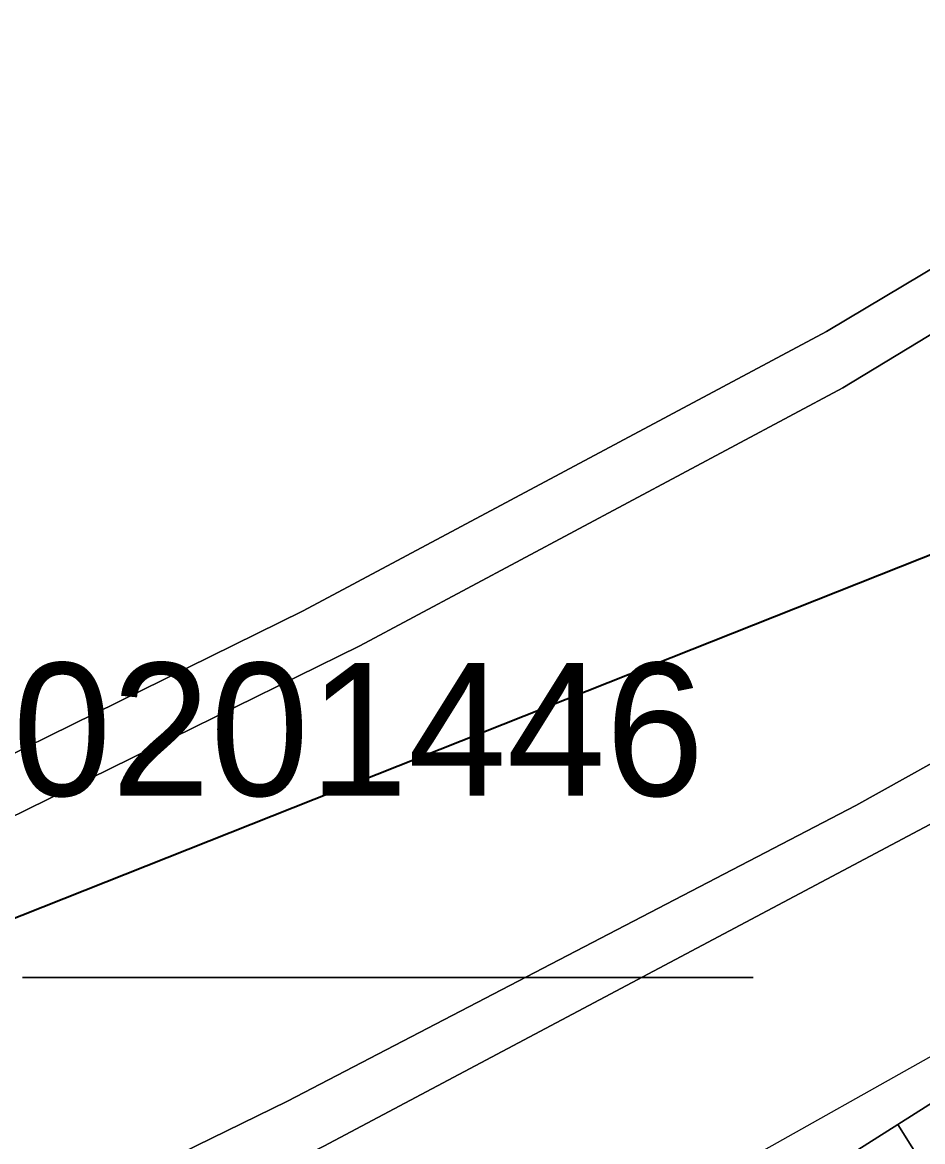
# Model space of a CAD drawing. Header units: metres. Extents: x 0 to 105485, y 0 to 425721.
# Drawn here: x 105144.43 to 105150.53, y 425235.03 to 425242.61 of the extents above; entities that cross this region are included whole.
import ezdxf
from ezdxf.enums import TextEntityAlignment as Align

# ---------------------------------------------------------------- set-up
doc = ezdxf.new("R2010")
doc.units = ezdxf.units.M
doc.header["$MEASUREMENT"] = 0
doc.linetypes.add('KG-PERCEEL-SO', pattern=[19, 5.5, -4, 5.5, -4])
for name, color, linetype, lineweight in [('B-XX-KG-GRENS_PERCEEL-G', 150, 'KG-PERCEEL-SO', 18), ('B-XX-MO-ONDERZOEK_SONDERING-G', 90, 'Continuous', 18), ('B-XX-MO-ONDERZOEK_SONDERING-T', 90, 'Continuous', 18), ('B-XX-VH-OPENVERHARDING-G', 90, 'Continuous', 18)]:
    doc.layers.add(name, color=color, linetype=linetype, lineweight=lineweight)
doc.layers.add('GIS-WEGVAKKEN', color=2, linetype='Continuous')

msp = doc.modelspace()

# ---------------------------------------------------------------- linework, layer by layer
at = {"layer": 'B-XX-KG-GRENS_PERCEEL-G', "ltscale": 0.5, "flags": 128}
msp.add_lwpolyline([(105148.895, 425234.663), (105156.106, 425238.707)], dxfattribs=at)
at = {"layer": 'B-XX-MO-ONDERZOEK_SONDERING-G', "color": 0, "true_color": 0xd62828}
msp.add_polyline3d([(105144.43, 425236.144, 2.27), (105149.3795, 425236.144, 2.25), (105144.5563, 425236.144, 2.23), (105144.43, 425236.144, 2.21), (105144.43, 425236.144, 2.19), (105144.43, 425236.144, 2.17), (105144.435, 425236.144, 2.15), (105144.687, 425236.144, 2.13), (105144.939, 425236.144, 2.11), (105145.1214, 425236.144, 2.09), (105145.1671, 425236.144, 2.07), (105145.0829, 425236.144, 2.05), (105145.0964, 425236.144, 2.03), (105145.1099, 425236.144, 2.01), (105145.1709, 425236.144, 1.99), (105145.1786, 425236.144, 1.97), (105145.1436, 425236.144, 1.95), (105145.0894, 425236.144, 1.93), (105145.0432, 425236.144, 1.91), (105144.9971, 425236.144, 1.89), (105144.927, 425236.144, 1.87), (105144.8715, 425236.144, 1.85), (105144.8305, 425236.144, 1.83), (105144.7519, 425236.144, 1.81), (105144.7558, 425236.144, 1.79), (105144.7263, 425236.144, 1.77), (105144.7015, 425236.144, 1.75), (105144.6618, 425236.144, 1.73), (105144.6242, 425236.144, 1.71), (105144.6041, 425236.144, 1.69), (105144.5943, 425236.144, 1.67), (105144.5964, 425236.144, 1.65), (105144.6332, 425236.144, 1.63), (105144.7199, 425236.144, 1.61), (105144.8215, 425236.144, 1.59), (105144.8621, 425236.144, 1.57), (105144.895, 425236.144, 1.55), (105144.9232, 425236.144, 1.53), (105144.9031, 425236.144, 1.51), (105144.8882, 425236.144, 1.49), (105144.8933, 425236.144, 1.47), (105144.9048, 425236.144, 1.45), (105144.9266, 425236.144, 1.43), (105144.9557, 425236.144, 1.41), (105144.9736, 425236.144, 1.39), (105144.9826, 425236.144, 1.37), (105144.9719, 425236.144, 1.35), (105144.9569, 425236.144, 1.33), (105144.9467, 425236.144, 1.31), (105144.9381, 425236.144, 1.29), (105144.9309, 425236.144, 1.27), (105144.8971, 425236.144, 1.25), (105144.9074, 425236.144, 1.23), (105144.8959, 425236.144, 1.21), (105144.8694, 425236.144, 1.19), (105144.8472, 425236.144, 1.17), (105144.8211, 425236.144, 1.15), (105144.8066, 425236.144, 1.13), (105144.7818, 425236.144, 1.11), (105144.7671, 425236.144, 1.09), (105144.7523, 425236.144, 1.07), (105144.7408, 425236.144, 1.05), (105144.7438, 425236.144, 1.03), (105144.7622, 425236.144, 1.01), (105144.7963, 425236.144, 0.99), (105144.8211, 425236.144, 0.97), (105144.8356, 425236.144, 0.95), (105144.8446, 425236.144, 0.93), (105144.8476, 425236.144, 0.91), (105144.8591, 425236.144, 0.89), (105144.904, 425236.144, 0.87), (105144.9334, 425236.144, 0.85), (105144.9544, 425236.144, 0.83), (105144.9578, 425236.144, 0.81), (105144.9548, 425236.144, 0.79), (105144.9275, 425236.144, 0.77), (105144.892, 425236.144, 0.75), (105144.8523, 425236.144, 0.73), (105144.7878, 425236.144, 0.71), (105144.7494, 425236.144, 0.69), (105144.7417, 425236.144, 0.67), (105144.7592, 425236.144, 0.65), (105144.7835, 425236.144, 0.63), (105144.7686, 425236.144, 0.61), (105144.7421, 425236.144, 0.59), (105144.6934, 425236.144, 0.57), (105144.6656, 425236.144, 0.55), (105144.6379, 425236.144, 0.53), (105144.6144, 425236.144, 0.51), (105144.5892, 425236.144, 0.49), (105144.5529, 425236.144, 0.471), (105144.5298, 425236.144, 0.451), (105144.5221, 425236.144, 0.431), (105144.5682, 425236.144, 0.411), (105144.6409, 425236.144, 0.391), (105144.7109, 425236.144, 0.371), (105144.7344, 425236.144, 0.351), (105144.7451, 425236.144, 0.331), (105144.7528, 425236.144, 0.311), (105144.7609, 425236.144, 0.291), (105144.7686, 425236.144, 0.271), (105144.7588, 425236.144, 0.251), (105144.7485, 425236.144, 0.231), (105144.7545, 425236.144, 0.211), (105144.7528, 425236.144, 0.191), (105144.7506, 425236.144, 0.171), (105144.7459, 425236.144, 0.151), (105144.7391, 425236.144, 0.131), (105144.7139, 425236.144, 0.111), (105144.6836, 425236.144, 0.091), (105144.6148, 425236.144, 0.071), (105144.5794, 425236.144, 0.051), (105144.5584, 425236.144, 0.031), (105144.5319, 425236.144, 0.011), (105144.5281, 425236.144, -0.009), (105144.543, 425236.144, -0.029), (105144.5584, 425236.144, -0.049), (105144.6182, 425236.144, -0.069), (105144.7049, 425236.144, -0.089), (105144.7237, 425236.144, -0.109), (105144.7143, 425236.144, -0.129), (105144.6806, 425236.144, -0.149), (105144.6242, 425236.144, -0.169), (105144.5529, 425236.144, -0.189), (105144.5277, 425236.144, -0.209), (105144.5119, 425236.144, -0.229), (105144.4999, 425236.144, -0.249), (105144.4879, 425236.144, -0.269), (105144.4807, 425236.144, -0.289), (105144.4803, 425236.144, -0.309), (105144.4926, 425236.144, -0.329), (105144.5362, 425236.144, -0.349), (105144.599, 425236.144, -0.369), (105144.6686, 425236.144, -0.389), (105144.7066, 425236.144, -0.409), (105144.7224, 425236.144, -0.429), (105144.7229, 425236.144, -0.449), (105144.7135, 425236.144, -0.469), (105144.6934, 425236.144, -0.489), (105144.681, 425236.144, -0.509), (105144.6708, 425236.144, -0.529), (105144.6626, 425236.144, -0.549), (105144.6592, 425236.144, -0.569), (105144.6537, 425236.144, -0.589), (105144.6498, 425236.144, -0.609), (105144.6426, 425236.144, -0.629), (105144.6259, 425236.144, -0.649), (105144.6148, 425236.144, -0.669), (105144.6105, 425236.144, -0.689), (105144.5939, 425236.144, -0.709), (105144.5721, 425236.144, -0.729), (105144.5388, 425236.144, -0.749), (105144.5131, 425236.144, -0.769), (105144.5059, 425236.144, -0.789), (105144.5059, 425236.144, -0.809), (105144.4965, 425236.144, -0.829), (105144.4918, 425236.144, -0.849), (105144.4978, 425236.144, -0.869), (105144.5046, 425236.144, -0.889), (105144.52, 425236.144, -0.909), (105144.5358, 425236.144, -0.929), (105144.5234, 425236.144, -0.949), (105144.5243, 425236.144, -0.969), (105144.5302, 425236.144, -0.989), (105144.5319, 425236.144, -1.009), (105144.5213, 425236.144, -1.029), (105144.5076, 425236.144, -1.049), (105144.4922, 425236.144, -1.069), (105144.4811, 425236.144, -1.089), (105144.4743, 425236.144, -1.109), (105144.4734, 425236.144, -1.129), (105144.4743, 425236.144, -1.149), (105144.4871, 425236.144, -1.169), (105144.6383, 425236.144, -1.189), (105144.6605, 425236.144, -1.209), (105144.696, 425236.144, -1.229), (105144.6242, 425236.144, -1.249), (105144.5721, 425236.144, -1.269), (105144.5008, 425236.144, -1.289), (105144.4845, 425236.144, -1.309), (105144.4696, 425236.144, -1.329), (105144.4726, 425236.144, -1.349), (105144.4888, 425236.144, -1.369), (105144.4888, 425236.144, -1.389), (105144.4858, 425236.144, -1.408), (105144.4734, 425236.144, -1.428), (105144.4717, 425236.144, -1.448), (105144.4926, 425236.144, -1.468), (105144.5238, 425236.144, -1.488), (105144.5858, 425236.144, -1.508), (105144.5776, 425236.144, -1.528), (105144.5956, 425236.144, -1.548), (105144.6131, 425236.144, -1.568), (105144.5781, 425236.144, -1.588), (105144.5388, 425236.144, -1.608), (105144.5307, 425236.144, -1.628), (105144.5413, 425236.144, -1.648), (105144.5486, 425236.144, -1.668), (105144.5554, 425236.144, -1.688), (105144.5426, 425236.144, -1.708), (105144.5225, 425236.144, -1.728), (105144.5153, 425236.144, -1.748), (105144.5012, 425236.144, -1.768), (105144.4969, 425236.144, -1.788), (105144.4973, 425236.144, -1.808), (105144.4905, 425236.144, -1.828), (105144.4875, 425236.144, -1.848), (105144.485, 425236.144, -1.868), (105144.482, 425236.144, -1.888), (105144.4811, 425236.144, -1.908), (105144.4803, 425236.144, -1.928), (105144.4845, 425236.144, -1.948), (105144.4884, 425236.144, -1.968), (105144.4956, 425236.144, -1.988), (105144.5029, 425236.144, -2.008), (105144.5059, 425236.144, -2.028), (105144.5106, 425236.144, -2.048), (105144.5388, 425236.144, -2.068), (105144.5311, 425236.144, -2.088), (105144.5281, 425236.144, -2.108), (105144.5307, 425236.144, -2.128), (105144.5324, 425236.144, -2.148), (105144.5294, 425236.144, -2.168), (105144.526, 425236.144, -2.188), (105144.5144, 425236.144, -2.208), (105144.5093, 425236.144, -2.228), (105144.5046, 425236.144, -2.248), (105144.5016, 425236.144, -2.268), (105144.4982, 425236.144, -2.288), (105144.4999, 425236.144, -2.308), (105144.5025, 425236.144, -2.328), (105144.5042, 425236.144, -2.348), (105144.5059, 425236.144, -2.368), (105144.5089, 425236.144, -2.388), (105144.5187, 425236.144, -2.408), (105144.5174, 425236.144, -2.428), (105144.5127, 425236.144, -2.448), (105144.505, 425236.144, -2.468), (105144.4999, 425236.144, -2.488), (105144.4939, 425236.144, -2.508), (105144.4914, 425236.144, -2.528), (105144.4892, 425236.144, -2.548), (105144.4914, 425236.144, -2.568), (105144.4982, 425236.144, -2.588), (105144.508, 425236.144, -2.608), (105144.514, 425236.144, -2.628), (105144.5178, 425236.144, -2.648), (105144.5144, 425236.144, -2.668), (105144.5102, 425236.144, -2.688), (105144.5119, 425236.144, -2.708), (105144.5072, 425236.144, -2.728), (105144.514, 425236.144, -2.748), (105144.5144, 425236.144, -2.768), (105144.5136, 425236.144, -2.788), (105144.5153, 425236.144, -2.808), (105144.5204, 425236.144, -2.828), (105144.5337, 425236.144, -2.848), (105144.5349, 425236.144, -2.868), (105144.5272, 425236.144, -2.888), (105144.5243, 425236.144, -2.908), (105144.5157, 425236.144, -2.928), (105144.5085, 425236.144, -2.948), (105144.5008, 425236.144, -2.968), (105144.5008, 425236.144, -2.987), (105144.5055, 425236.144, -3.007), (105144.514, 425236.144, -3.027), (105144.5251, 425236.144, -3.047), (105144.5362, 425236.144, -3.067), (105144.549, 425236.144, -3.087), (105144.5691, 425236.144, -3.107), (105144.5811, 425236.144, -3.127), (105144.5678, 425236.144, -3.147), (105144.5542, 425236.144, -3.167), (105144.5375, 425236.144, -3.187), (105144.523, 425236.144, -3.207), (105144.5067, 425236.144, -3.227), (105144.5003, 425236.144, -3.247), (105144.5097, 425236.144, -3.267), (105144.5123, 425236.144, -3.287), (105144.52, 425236.144, -3.307), (105144.5392, 425236.144, -3.327), (105144.5486, 425236.144, -3.347), (105144.5298, 425236.144, -3.367), (105144.5059, 425236.144, -3.387), (105144.4884, 425236.144, -3.407), (105144.4871, 425236.144, -3.427), (105144.4897, 425236.144, -3.447), (105144.4901, 425236.144, -3.467), (105144.4935, 425236.144, -3.487), (105144.502, 425236.144, -3.507), (105144.5174, 425236.144, -3.527), (105144.5247, 425236.144, -3.547), (105144.5174, 425236.144, -3.567), (105144.5131, 425236.144, -3.587), (105144.5127, 425236.144, -3.607), (105144.529, 425236.144, -3.627), (105144.5345, 425236.144, -3.647), (105144.5396, 425236.144, -3.667), (105144.5153, 425236.144, -3.687), (105144.5072, 425236.144, -3.707), (105144.5046, 425236.144, -3.727), (105144.5016, 425236.144, -3.747), (105144.5029, 425236.144, -3.767), (105144.5055, 425236.144, -3.787), (105144.5059, 425236.144, -3.807), (105144.5046, 425236.144, -3.827), (105144.5038, 425236.144, -3.847), (105144.5038, 425236.144, -3.867), (105144.5059, 425236.144, -3.887), (105144.5072, 425236.144, -3.907), (105144.5067, 425236.144, -3.927), (105144.5076, 425236.144, -3.947), (105144.5076, 425236.144, -3.967), (105144.5046, 425236.144, -3.987), (105144.5038, 425236.144, -4.007), (105144.5025, 425236.144, -4.027), (105144.5003, 425236.144, -4.047), (105144.4978, 425236.144, -4.067), (105144.4969, 425236.144, -4.087), (105144.4961, 425236.144, -4.107), (105144.4965, 425236.144, -4.127), (105144.4965, 425236.144, -4.147), (105144.4973, 425236.144, -4.167), (105144.5008, 425236.144, -4.186), (105144.5046, 425236.144, -4.206), (105144.5063, 425236.144, -4.226), (105144.5029, 425236.144, -4.246), (105144.5016, 425236.144, -4.266), (105144.5003, 425236.144, -4.286), (105144.5003, 425236.144, -4.306), (105144.4995, 425236.144, -4.326), (105144.4999, 425236.144, -4.346), (105144.5008, 425236.144, -4.366), (105144.5046, 425236.144, -4.386), (105144.5093, 425236.144, -4.406), (105144.5097, 425236.144, -4.426), (105144.5106, 425236.144, -4.446), (105144.5033, 425236.144, -4.466), (105144.5038, 425236.144, -4.486), (105144.505, 425236.144, -4.506), (105144.5033, 425236.144, -4.526), (105144.5072, 425236.144, -4.546), (105144.5042, 425236.144, -4.566), (105144.5029, 425236.144, -4.586), (105144.4991, 425236.144, -4.606), (105144.4995, 425236.144, -4.626), (105144.4965, 425236.144, -4.646), (105144.4952, 425236.144, -4.666), (105144.4956, 425236.144, -4.686), (105144.4956, 425236.144, -4.706), (105144.4952, 425236.144, -4.726), (105144.4935, 425236.144, -4.746), (105144.4935, 425236.144, -4.766), (105144.4978, 425236.144, -4.786), (105144.4961, 425236.144, -4.806), (105144.4969, 425236.144, -4.826), (105144.4978, 425236.144, -4.846), (105144.4961, 425236.144, -4.866), (105144.4956, 425236.144, -4.886), (105144.4956, 425236.144, -4.906), (105144.4965, 425236.144, -4.926), (105144.4952, 425236.144, -4.946), (105144.4961, 425236.144, -4.966), (105144.4969, 425236.144, -4.986), (105144.4948, 425236.144, -5.006), (105144.4961, 425236.144, -5.026), (105144.4995, 425236.144, -5.046), (105144.5003, 425236.144, -5.066), (105144.5008, 425236.144, -5.086), (105144.4999, 425236.144, -5.106), (105144.5003, 425236.144, -5.126), (105144.4986, 425236.144, -5.146), (105144.4995, 425236.144, -5.165), (105144.4999, 425236.144, -5.185), (105144.4986, 425236.144, -5.205), (105144.4995, 425236.144, -5.225), (105144.5025, 425236.144, -5.245), (105144.505, 425236.144, -5.265), (105144.5046, 425236.144, -5.285), (105144.5038, 425236.144, -5.305), (105144.4991, 425236.144, -5.325), (105144.4978, 425236.144, -5.345), (105144.4986, 425236.144, -5.365), (105144.5008, 425236.144, -5.385), (105144.5025, 425236.144, -5.405), (105144.5029, 425236.144, -5.425), (105144.5016, 425236.144, -5.445), (105144.4978, 425236.144, -5.465), (105144.4939, 425236.144, -5.485), (105144.4918, 425236.144, -5.505), (105144.4892, 425236.144, -5.525), (105144.4888, 425236.144, -5.545), (105144.4901, 425236.144, -5.565), (105144.4918, 425236.144, -5.585), (105144.4956, 425236.144, -5.605), (105144.4995, 425236.144, -5.625), (105144.5029, 425236.144, -5.645), (105144.5059, 425236.144, -5.665), (105144.5059, 425236.144, -5.685), (105144.508, 425236.144, -5.705), (105144.5067, 425236.144, -5.725), (105144.5055, 425236.144, -5.745), (105144.5033, 425236.144, -5.765), (105144.5029, 425236.144, -5.785), (105144.5038, 425236.144, -5.805), (105144.502, 425236.144, -5.825), (105144.4995, 425236.144, -5.845), (105144.4978, 425236.144, -5.865), (105144.4982, 425236.144, -5.885), (105144.4986, 425236.144, -5.905), (105144.5008, 425236.144, -5.925), (105144.5042, 425236.144, -5.945), (105144.508, 425236.144, -5.965), (105144.5097, 425236.144, -5.985), (105144.5097, 425236.144, -6.005), (105144.5097, 425236.144, -6.025), (105144.5114, 425236.144, -6.045), (105144.5093, 425236.144, -6.064), (105144.5114, 425236.144, -6.084), (105144.514, 425236.144, -6.104), (105144.5166, 425236.144, -6.124), (105144.5221, 425236.144, -6.144), (105144.5213, 425236.144, -6.164), (105144.5213, 425236.144, -6.184), (105144.5217, 425236.144, -6.204), (105144.5213, 425236.144, -6.224), (105144.5238, 425236.144, -6.244), (105144.5208, 425236.144, -6.264), (105144.5191, 425236.144, -6.284), (105144.5136, 425236.144, -6.304), (105144.5114, 425236.144, -6.324), (105144.5123, 425236.144, -6.344), (105144.5136, 425236.144, -6.364), (105144.5166, 425236.144, -6.384), (105144.5166, 425236.144, -6.404), (105144.517, 425236.144, -6.424), (105144.5187, 425236.144, -6.444), (105144.5191, 425236.144, -6.464), (105144.523, 425236.144, -6.484), (105144.526, 425236.144, -6.504), (105144.5285, 425236.144, -6.524), (105144.5277, 425236.144, -6.544), (105144.5264, 425236.144, -6.564), (105144.5217, 425236.144, -6.584), (105144.5144, 425236.144, -6.604), (105144.5072, 425236.144, -6.624), (105144.5072, 425236.144, -6.644), (105144.508, 425236.144, -6.664), (105144.5059, 425236.144, -6.684), (105144.5063, 425236.144, -6.704), (105144.5046, 425236.144, -6.724), (105144.5059, 425236.144, -6.744), (105144.5055, 425236.144, -6.764), (105144.505, 425236.144, -6.784), (105144.5076, 425236.144, -6.804), (105144.5106, 425236.144, -6.824), (105144.5119, 425236.144, -6.843), (105144.5106, 425236.144, -6.863), (105144.5102, 425236.144, -6.883), (105144.5093, 425236.144, -6.903), (105144.5089, 425236.144, -6.923), (105144.5089, 425236.144, -6.943), (105144.5097, 425236.144, -6.963), (105144.5093, 425236.144, -6.983), (105144.5076, 425236.144, -7.003), (105144.5059, 425236.144, -7.023), (105144.5046, 425236.144, -7.043), (105144.505, 425236.144, -7.063), (105144.5072, 425236.144, -7.083), (105144.5114, 425236.144, -7.103), (105144.5161, 425236.144, -7.123), (105144.5161, 425236.144, -7.143), (105144.5153, 425236.144, -7.163), (105144.5157, 425236.144, -7.183), (105144.517, 425236.144, -7.203), (105144.5183, 425236.144, -7.223), (105144.5213, 425236.144, -7.243), (105144.5234, 425236.144, -7.263), (105144.5277, 425236.144, -7.283), (105144.5337, 425236.144, -7.303), (105144.5311, 425236.144, -7.323), (105144.5221, 425236.144, -7.343), (105144.5149, 425236.144, -7.363), (105144.5131, 425236.144, -7.383), (105144.5106, 425236.144, -7.403), (105144.5085, 425236.144, -7.423), (105144.505, 425236.144, -7.443), (105144.5012, 425236.144, -7.463), (105144.4999, 425236.144, -7.483), (105144.508, 425236.144, -7.503), (105144.5375, 425236.144, -7.523), (105144.5422, 425236.144, -7.543), (105144.529, 425236.144, -7.562), (105144.5221, 425236.144, -7.582), (105144.5196, 425236.144, -7.602), (105144.5213, 425236.144, -7.622), (105144.5174, 425236.144, -7.642), (105144.5153, 425236.144, -7.662), (105144.5114, 425236.144, -7.682), (105144.508, 425236.144, -7.702), (105144.5046, 425236.144, -7.722), (105144.5046, 425236.144, -7.742), (105144.5033, 425236.144, -7.762), (105144.5025, 425236.144, -7.782), (105144.5029, 425236.144, -7.802), (105144.5046, 425236.144, -7.822), (105144.5055, 425236.144, -7.842), (105144.5076, 425236.144, -7.862), (105144.5067, 425236.144, -7.882), (105144.5089, 425236.144, -7.902), (105144.5114, 425236.144, -7.922), (105144.5114, 425236.144, -7.942), (105144.5127, 425236.144, -7.962), (105144.5131, 425236.144, -7.982), (105144.5097, 425236.144, -8.002), (105144.508, 425236.144, -8.022), (105144.5076, 425236.144, -8.042), (105144.508, 425236.144, -8.062), (105144.5089, 425236.144, -8.082), (105144.5085, 425236.144, -8.102), (105144.5097, 425236.144, -8.122), (105144.5093, 425236.144, -8.142), (105144.5093, 425236.144, -8.162), (105144.5114, 425236.144, -8.182), (105144.5102, 425236.144, -8.202), (105144.511, 425236.144, -8.221), (105144.5166, 425236.144, -8.241), (105144.5178, 425236.144, -8.261), (105144.5217, 425236.144, -8.281), (105144.5136, 425236.144, -8.301), (105144.5157, 425236.144, -8.321), (105144.5127, 425236.144, -8.341), (105144.5131, 425236.144, -8.361), (105144.5166, 425236.144, -8.381), (105144.5187, 425236.144, -8.401), (105144.5174, 425236.144, -8.421), (105144.514, 425236.144, -8.441), (105144.5119, 425236.144, -8.461), (105144.5119, 425236.144, -8.481), (105144.5178, 425236.144, -8.501), (105144.5204, 425236.144, -8.521), (105144.5157, 425236.144, -8.541), (105144.5055, 425236.144, -8.561), (105144.5025, 425236.144, -8.581), (105144.5008, 425236.144, -8.601), (105144.5033, 425236.144, -8.621), (105144.5072, 425236.144, -8.641), (105144.5097, 425236.144, -8.661), (105144.5076, 425236.144, -8.681), (105144.5063, 425236.144, -8.701), (105144.5046, 425236.144, -8.721), (105144.5029, 425236.144, -8.741), (105144.5008, 425236.144, -8.761), (105144.4986, 425236.144, -8.781), (105144.4952, 425236.144, -8.801), (105144.4939, 425236.144, -8.821), (105144.4935, 425236.144, -8.841), (105144.4935, 425236.144, -8.861), (105144.4922, 425236.144, -8.88), (105144.4922, 425236.144, -8.9), (105144.4909, 425236.144, -8.92), (105144.4892, 425236.144, -8.94), (105144.4897, 425236.144, -8.96), (105144.4901, 425236.144, -8.98), (105144.4909, 425236.144, -9), (105144.4905, 425236.144, -9.02), (105144.4901, 425236.144, -9.04), (105144.4901, 425236.144, -9.06), (105144.4905, 425236.144, -9.08), (105144.4918, 425236.144, -9.1), (105144.4922, 425236.144, -9.12), (105144.4939, 425236.144, -9.14), (105144.4948, 425236.144, -9.16), (105144.4961, 425236.144, -9.18), (105144.4973, 425236.144, -9.2), (105144.4978, 425236.144, -9.22), (105144.4978, 425236.144, -9.24), (105144.4978, 425236.144, -9.26), (105144.4978, 425236.144, -9.28), (105144.4991, 425236.144, -9.3), (105144.5008, 425236.144, -9.32), (105144.502, 425236.144, -9.34), (105144.502, 425236.144, -9.36), (105144.5025, 425236.144, -9.38), (105144.5016, 425236.144, -9.4), (105144.502, 425236.144, -9.42), (105144.5033, 425236.144, -9.44), (105144.505, 425236.144, -9.459), (105144.5076, 425236.144, -9.479), (105144.5131, 425236.144, -9.499), (105144.52, 425236.144, -9.519), (105144.5371, 425236.144, -9.539), (105144.5443, 425236.144, -9.559), (105144.5439, 425236.144, -9.579), (105144.5247, 425236.144, -9.599), (105144.5166, 425236.144, -9.619), (105144.526, 425236.144, -9.639), (105144.5264, 425236.144, -9.659), (105144.5277, 425236.144, -9.679), (105144.5166, 425236.144, -9.699), (105144.5136, 425236.144, -9.719), (105144.5106, 425236.144, -9.739), (105144.5097, 425236.144, -9.759), (105144.5106, 425236.144, -9.779), (105144.5097, 425236.144, -9.799), (105144.5106, 425236.144, -9.819), (105144.5119, 425236.144, -9.839), (105144.5127, 425236.144, -9.859), (105144.5106, 425236.144, -9.879), (105144.5072, 425236.144, -9.899), (105144.5067, 425236.144, -9.919), (105144.5067, 425236.144, -9.939), (105144.5131, 425236.144, -9.959), (105144.5161, 425236.144, -9.979), (105144.5149, 425236.144, -9.999), (105144.5149, 425236.144, -10.018), (105144.5153, 425236.144, -10.038), (105144.5153, 425236.144, -10.058), (105144.5153, 425236.144, -10.078), (105144.5174, 425236.144, -10.098), (105144.52, 425236.144, -10.118), (105144.5264, 425236.144, -10.138), (105144.5281, 425236.144, -10.158), (105144.5272, 425236.144, -10.178), (105144.5281, 425236.144, -10.198), (105144.5345, 425236.144, -10.218), (105144.5358, 425236.144, -10.238), (105144.5213, 425236.144, -10.258), (105144.5166, 425236.144, -10.278), (105144.5204, 425236.144, -10.298), (105144.5225, 425236.144, -10.318), (105144.5268, 425236.144, -10.338), (105144.5302, 425236.144, -10.358), (105144.5405, 425236.144, -10.378), (105144.543, 425236.144, -10.398), (105144.5418, 425236.144, -10.418), (105144.5371, 425236.144, -10.438), (105144.5388, 425236.144, -10.458), (105144.5507, 425236.144, -10.478), (105144.5576, 425236.144, -10.498), (105144.5529, 425236.144, -10.518), (105144.5512, 425236.144, -10.538), (105144.5507, 425236.144, -10.558), (105144.5507, 425236.144, -10.577), (105144.5465, 425236.144, -10.597), (105144.5388, 425236.144, -10.617), (105144.5362, 425236.144, -10.637), (105144.5354, 425236.144, -10.657), (105144.5324, 425236.144, -10.677), (105144.5337, 425236.144, -10.697), (105144.5392, 425236.144, -10.717), (105144.5448, 425236.144, -10.737), (105144.5512, 425236.144, -10.757), (105144.5422, 425236.144, -10.777), (105144.5247, 425236.144, -10.797), (105144.5157, 425236.144, -10.817), (105144.5114, 425236.144, -10.837), (105144.5089, 425236.144, -10.857), (105144.5059, 425236.144, -10.877), (105144.502, 425236.144, -10.897), (105144.4995, 425236.144, -10.917), (105144.5003, 425236.144, -10.937), (105144.5012, 425236.144, -10.957), (105144.5029, 425236.144, -10.977), (105144.5029, 425236.144, -10.997), (105144.5029, 425236.144, -11.017), (105144.5012, 425236.144, -11.037), (105144.5012, 425236.144, -11.057), (105144.5025, 425236.144, -11.077), (105144.5033, 425236.144, -11.097), (105144.5042, 425236.144, -11.117), (105144.5038, 425236.144, -11.136), (105144.5042, 425236.144, -11.156), (105144.5042, 425236.144, -11.176), (105144.5042, 425236.144, -11.196), (105144.4999, 425236.144, -11.216), (105144.4986, 425236.144, -11.236), (105144.4961, 425236.144, -11.256), (105144.4952, 425236.144, -11.276), (105144.4956, 425236.144, -11.296), (105144.4965, 425236.144, -11.316), (105144.5003, 425236.144, -11.336), (105144.5042, 425236.144, -11.356), (105144.5059, 425236.144, -11.376), (105144.5042, 425236.144, -11.396), (105144.5046, 425236.144, -11.416), (105144.5025, 425236.144, -11.436), (105144.5029, 425236.144, -11.456), (105144.5046, 425236.144, -11.476), (105144.5046, 425236.144, -11.496), (105144.5055, 425236.144, -11.516), (105144.5055, 425236.144, -11.536), (105144.5046, 425236.144, -11.556), (105144.5038, 425236.144, -11.576), (105144.5025, 425236.144, -11.596), (105144.5029, 425236.144, -11.616), (105144.5025, 425236.144, -11.636), (105144.502, 425236.144, -11.656), (105144.5046, 425236.144, -11.675), (105144.5106, 425236.144, -11.695), (105144.5166, 425236.144, -11.715), (105144.5213, 425236.144, -11.735), (105144.5191, 425236.144, -11.755), (105144.517, 425236.144, -11.775), (105144.5174, 425236.144, -11.795), (105144.5187, 425236.144, -11.815), (105144.5208, 425236.144, -11.835), (105144.526, 425236.144, -11.855), (105144.5285, 425236.144, -11.875), (105144.529, 425236.144, -11.895), (105144.5319, 425236.144, -11.915), (105144.5337, 425236.144, -11.935), (105144.5371, 425236.144, -11.955), (105144.5409, 425236.144, -11.975), (105144.543, 425236.144, -11.995), (105144.5456, 425236.144, -12.015), (105144.5452, 425236.144, -12.035), (105144.5439, 425236.144, -12.055), (105144.5401, 425236.144, -12.075), (105144.5366, 425236.144, -12.095), (105144.5366, 425236.144, -12.115), (105144.5354, 425236.144, -12.135), (105144.5379, 425236.144, -12.155), (105144.5413, 425236.144, -12.175), (105144.5439, 425236.144, -12.194), (105144.5448, 425236.144, -12.214), (105144.5469, 425236.144, -12.234), (105144.5465, 425236.144, -12.254), (105144.5448, 425236.144, -12.274), (105144.5409, 425236.144, -12.294), (105144.5341, 425236.144, -12.314), (105144.5255, 425236.144, -12.334), (105144.5178, 425236.144, -12.354), (105144.5085, 425236.144, -12.374), (105144.502, 425236.144, -12.394), (105144.4969, 425236.144, -12.414), (105144.4939, 425236.144, -12.434), (105144.4914, 425236.144, -12.454), (105144.4888, 425236.144, -12.474), (105144.4862, 425236.144, -12.494), (105144.4871, 425236.144, -12.514), (105144.4909, 425236.144, -12.534), (105144.5093, 425236.144, -12.554), (105144.5648, 425236.144, -12.574), (105144.6063, 425236.144, -12.594), (105144.6182, 425236.144, -12.614), (105144.637, 425236.144, -12.634), (105144.6439, 425236.144, -12.654), (105144.6233, 425236.144, -12.674), (105144.5862, 425236.144, -12.693), (105144.5418, 425236.144, -12.713), (105144.5217, 425236.144, -12.733), (105144.5153, 425236.144, -12.753), (105144.5264, 425236.144, -12.773), (105144.5879, 425236.144, -12.793), (105144.6597, 425236.144, -12.813), (105144.7284, 425236.144, -12.833), (105144.7788, 425236.144, -12.853), (105144.7985, 425236.144, -12.873), (105144.804, 425236.144, -12.893), (105144.8045, 425236.144, -12.913), (105144.8053, 425236.144, -12.933), (105144.8083, 425236.144, -12.953), (105144.8168, 425236.144, -12.973), (105144.8322, 425236.144, -12.993), (105144.8566, 425236.144, -13.013), (105144.8959, 425236.144, -13.033), (105144.9471, 425236.144, -13.053), (105144.9885, 425236.144, -13.073), (105145.0125, 425236.144, -13.093), (105145.0155, 425236.144, -13.113), (105145.0065, 425236.144, -13.133), (105145.0005, 425236.144, -13.153), (105144.9898, 425236.144, -13.173), (105144.9834, 425236.144, -13.193), (105144.9885, 425236.144, -13.212), (105145.0082, 425236.144, -13.232), (105145.0471, 425236.144, -13.252), (105145.1009, 425236.144, -13.272), (105145.1526, 425236.144, -13.292), (105145.1902, 425236.144, -13.312), (105145.2179, 425236.144, -13.332), (105145.247, 425236.144, -13.352), (105145.2922, 425236.144, -13.372), (105145.3674, 425236.144, -13.392), (105145.4789, 425236.144, -13.412), (105145.6143, 425236.144, -13.432), (105145.7869, 425236.144, -13.452), (105145.8672, 425236.144, -13.472), (105145.9325, 425236.144, -13.492), (105146.0188, 425236.144, -13.512), (105146.1226, 425236.144, -13.532), (105146.2153, 425236.144, -13.552), (105146.287, 425236.144, -13.572), (105146.3276, 425236.144, -13.592), (105146.3507, 425236.144, -13.612), (105146.3699, 425236.144, -13.632), (105146.3759, 425236.144, -13.652), (105146.3818, 425236.144, -13.672), (105146.3635, 425236.144, -13.692), (105146.325, 425236.144, -13.711), (105146.264, 425236.144, -13.731), (105146.2217, 425236.144, -13.751), (105146.1499, 425236.144, -13.771), (105146.0799, 425236.144, -13.791), (105146.0419, 425236.144, -13.811), (105146.026, 425236.144, -13.831), (105146.0004, 425236.144, -13.851), (105145.9607, 425236.144, -13.871), (105145.9223, 425236.144, -13.891), (105145.8919, 425236.144, -13.911), (105145.8753, 425236.144, -13.931), (105145.8761, 425236.144, -13.951), (105145.877, 425236.144, -13.971), (105145.8719, 425236.144, -13.991), (105145.8701, 425236.144, -14.011), (105145.8667, 425236.144, -14.031), (105145.8236, 425236.144, -14.051), (105145.7531, 425236.144, -14.071), (105145.6972, 425236.144, -14.091), (105145.6668, 425236.144, -14.111), (105145.6455, 425236.144, -14.131), (105145.6233, 425236.144, -14.151), (105145.5964, 425236.144, -14.17), (105145.5605, 425236.144, -14.19), (105145.5276, 425236.144, -14.21), (105145.5049, 425236.144, -14.23), (105145.4926, 425236.144, -14.25), (105145.4806, 425236.144, -14.27), (105145.4601, 425236.144, -14.29), (105145.4413, 425236.144, -14.31), (105145.4255, 425236.144, -14.33), (105145.417, 425236.144, -14.35), (105145.4084, 425236.144, -14.37), (105145.4016, 425236.144, -14.39), (105145.3973, 425236.144, -14.41), (105145.3913, 425236.144, -14.43), (105145.3875, 425236.144, -14.45), (105145.3849, 425236.144, -14.47), (105145.3811, 425236.144, -14.49), (105145.3772, 425236.144, -14.51), (105145.3734, 425236.144, -14.53), (105145.3666, 425236.144, -14.55), (105145.3623, 425236.144, -14.57), (105145.3614, 425236.144, -14.59), (105145.361, 425236.144, -14.61), (105145.3597, 425236.144, -14.63), (105145.3537, 425236.144, -14.649), (105145.3461, 425236.144, -14.669), (105145.3414, 425236.144, -14.689), (105145.3055, 425236.144, -14.709), (105145.314, 425236.144, -14.729), (105145.311, 425236.144, -14.749), (105145.3085, 425236.144, -14.769), (105145.3055, 425236.144, -14.789), (105145.3016, 425236.144, -14.809), (105145.2999, 425236.144, -14.829), (105145.2974, 425236.144, -14.849), (105145.2969, 425236.144, -14.869), (105145.2986, 425236.144, -14.889), (105145.2986, 425236.144, -14.909), (105145.2948, 425236.144, -14.929), (105145.2965, 425236.144, -14.949), (105145.3004, 425236.144, -14.969), (105145.3072, 425236.144, -14.989), (105145.3157, 425236.144, -15.009), (105145.3213, 425236.144, -15.029), (105145.3268, 425236.144, -15.049), (105145.3341, 425236.144, -15.069), (105145.3401, 425236.144, -15.089), (105145.3414, 425236.144, -15.108), (105145.3384, 425236.144, -15.128), (105145.3358, 425236.144, -15.148), (105145.3345, 425236.144, -15.168), (105145.3358, 425236.144, -15.188), (105145.3388, 425236.144, -15.208), (105145.3388, 425236.144, -15.228), (105145.3384, 425236.144, -15.248), (105145.3405, 425236.144, -15.268), (105145.3456, 425236.144, -15.288), (105145.3465, 425236.144, -15.308), (105145.3435, 425236.144, -15.328), (105145.3405, 425236.144, -15.348), (105145.3375, 425236.144, -15.368), (105145.3354, 425236.144, -15.388), (105145.3315, 425236.144, -15.408), (105145.3294, 425236.144, -15.428), (105145.3298, 425236.144, -15.448), (105145.3315, 425236.144, -15.468), (105145.3414, 425236.144, -15.488), (105145.3623, 425236.144, -15.508), (105145.393, 425236.144, -15.528), (105145.4387, 425236.144, -15.548), (105145.493, 425236.144, -15.567), (105145.5566, 425236.144, -15.587), (105145.5989, 425236.144, -15.607), (105145.6058, 425236.144, -15.627), (105145.5976, 425236.144, -15.647), (105145.5976, 425236.144, -15.667), (105145.5942, 425236.144, -15.687), (105145.5878, 425236.144, -15.707), (105145.5485, 425236.144, -15.727), (105145.5297, 425236.144, -15.747), (105145.5229, 425236.144, -15.767), (105145.5199, 425236.144, -15.787), (105145.4913, 425236.144, -15.807), (105145.4815, 425236.144, -15.827), (105145.4789, 425236.144, -15.847), (105145.4797, 425236.144, -15.867), (105145.4896, 425236.144, -15.887), (105145.5148, 425236.144, -15.907), (105145.5566, 425236.144, -15.927), (105145.6113, 425236.144, -15.947), (105145.6805, 425236.144, -15.967), (105145.7574, 425236.144, -15.987), (105145.8424, 425236.144, -16.007), (105145.9158, 425236.144, -16.026), (105145.9517, 425236.144, -16.046), (105145.9274, 425236.144, -16.066), (105145.8479, 425236.144, -16.086), (105145.7493, 425236.144, -16.106), (105145.6275, 425236.144, -16.126), (105145.5306, 425236.144, -16.146), (105145.4345, 425236.144, -16.166), (105145.3691, 425236.144, -16.186), (105145.3294, 425236.144, -16.206), (105145.3243, 425236.144, -16.226), (105145.326, 425236.144, -16.246), (105145.3324, 425236.144, -16.266), (105145.3572, 425236.144, -16.286), (105145.4059, 425236.144, -16.306), (105145.4592, 425236.144, -16.326), (105145.5148, 425236.144, -16.346), (105145.546, 425236.144, -16.366), (105145.5472, 425236.144, -16.386), (105145.4921, 425236.144, -16.406), (105145.4306, 425236.144, -16.426), (105145.3824, 425236.144, -16.446), (105145.3456, 425236.144, -16.465), (105145.3119, 425236.144, -16.485), (105145.2854, 425236.144, -16.505), (105145.2743, 425236.144, -16.525), (105145.2649, 425236.144, -16.545), (105145.2521, 425236.144, -16.565), (105145.2406, 425236.144, -16.585), (105145.2269, 425236.144, -16.605), (105145.2094, 425236.144, -16.625), (105145.1872, 425236.144, -16.645), (105145.1632, 425236.144, -16.665), (105145.1419, 425236.144, -16.685), (105145.1184, 425236.144, -16.705), (105145.0915, 425236.144, -16.725), (105145.0676, 425236.144, -16.745), (105145.0377, 425236.144, -16.765), (105145.0099, 425236.144, -16.785)], dxfattribs=at)
at = {"layer": 'B-XX-VH-OPENVERHARDING-G', "ltscale": 0.5}
for points in [[(105153.384, 425242.613), (105149.876, 425240.519), (105146.331, 425238.628), (105142.728, 425236.852), (105139.286, 425235.286), (105136.388, 425234.088), (105133.083, 425232.855), (105128.52, 425231.336), (105125.113, 425230.294)], [(105125.113, 425230.294), (105128.52, 425231.336), (105133.083, 425232.855), (105136.388, 425234.088), (105139.286, 425235.286), (105142.728, 425236.852), (105146.331, 425238.628), (105149.876, 425240.519), (105153.384, 425242.613)], [(105153.56, 425242.302), (105149.986, 425240.138), (105146.715, 425238.391), (105143.757, 425236.935), (105140.678, 425235.486), (105138.722, 425234.613), (105136.08, 425233.532), (105133.4, 425232.545), (105127.629, 425230.644), (105124.91, 425229.817)], [(105124.91, 425229.817), (105127.629, 425230.644), (105133.4, 425232.545), (105136.08, 425233.532), (105138.722, 425234.613), (105140.678, 425235.486), (105143.757, 425236.935), (105146.715, 425238.391), (105149.986, 425240.138), (105153.56, 425242.302)], [(105153.481, 425239.205), (105150.075, 425237.309), (105146.225, 425235.306), (105143.44, 425233.945), (105139.873, 425232.407), (105136.267, 425230.964), (105132.624, 425229.616), (105129.792, 425228.654), (105125.979, 425227.483), (105122.138, 425226.411), (105118.685, 425225.537), (105114.801, 425224.751), (105114.91, 425224.419), (105118.757, 425225.209), (105122.209, 425226.038), (105125.946, 425227.062), (105129.237, 425228.078), (105133.063, 425229.367), (105136.35, 425230.574), (105139.601, 425231.877), (105144.51, 425234.032), (105146.471, 425235), (105151.564, 425237.704)], [(105125.979, 425227.483), (105129.792, 425228.654), (105132.624, 425229.616), (105136.267, 425230.964), (105139.873, 425232.407), (105143.44, 425233.945), (105146.225, 425235.306), (105150.075, 425237.309), (105153.481, 425239.205)], [(105151.564, 425237.704), (105146.471, 425235), (105144.51, 425234.032), (105139.601, 425231.877), (105136.35, 425230.574), (105133.063, 425229.367), (105129.237, 425228.078), (105125.946, 425227.062)], [(105126.459, 425225.902), (105130.788, 425227.233), (105131.862, 425227.492), (105139.088, 425229.898), (105139.179, 425229.939), (105139.453, 425230.061), (105145.186, 425232.612), (105145.661, 425232.875), (105148.895, 425234.663), (105149.09, 425234.343), (105150.359, 425235.148), (105152.946, 425236.789)], [(105151.011, 425234.107), (105150.359, 425235.148), (105149.09, 425234.343), (105156.058, 425222.915)]]:
    msp.add_lwpolyline(points, dxfattribs=at)
msp.add_lwpolyline([(105152.946, 425236.789), (105150.359, 425235.148), (105151.011, 425234.107), (105153.582, 425235.742)], close=True, dxfattribs=at)
at = {"layer": 'GIS-WEGVAKKEN'}
msp.add_lwpolyline([(105143, 425236), (105151.0889, 425239.2092)], dxfattribs=at)

# ---------------------------------------------------------------- texts
at = {"layer": 'B-XX-MO-ONDERZOEK_SONDERING-T', "color": 10, "lineweight": 18}
msp.add_text('CPT000000201446', height=0.9, dxfattribs=at).set_placement((105143.829, 425237.824), align=Align.MIDDLE_CENTER)

doc.saveas('drawing.dxf')
